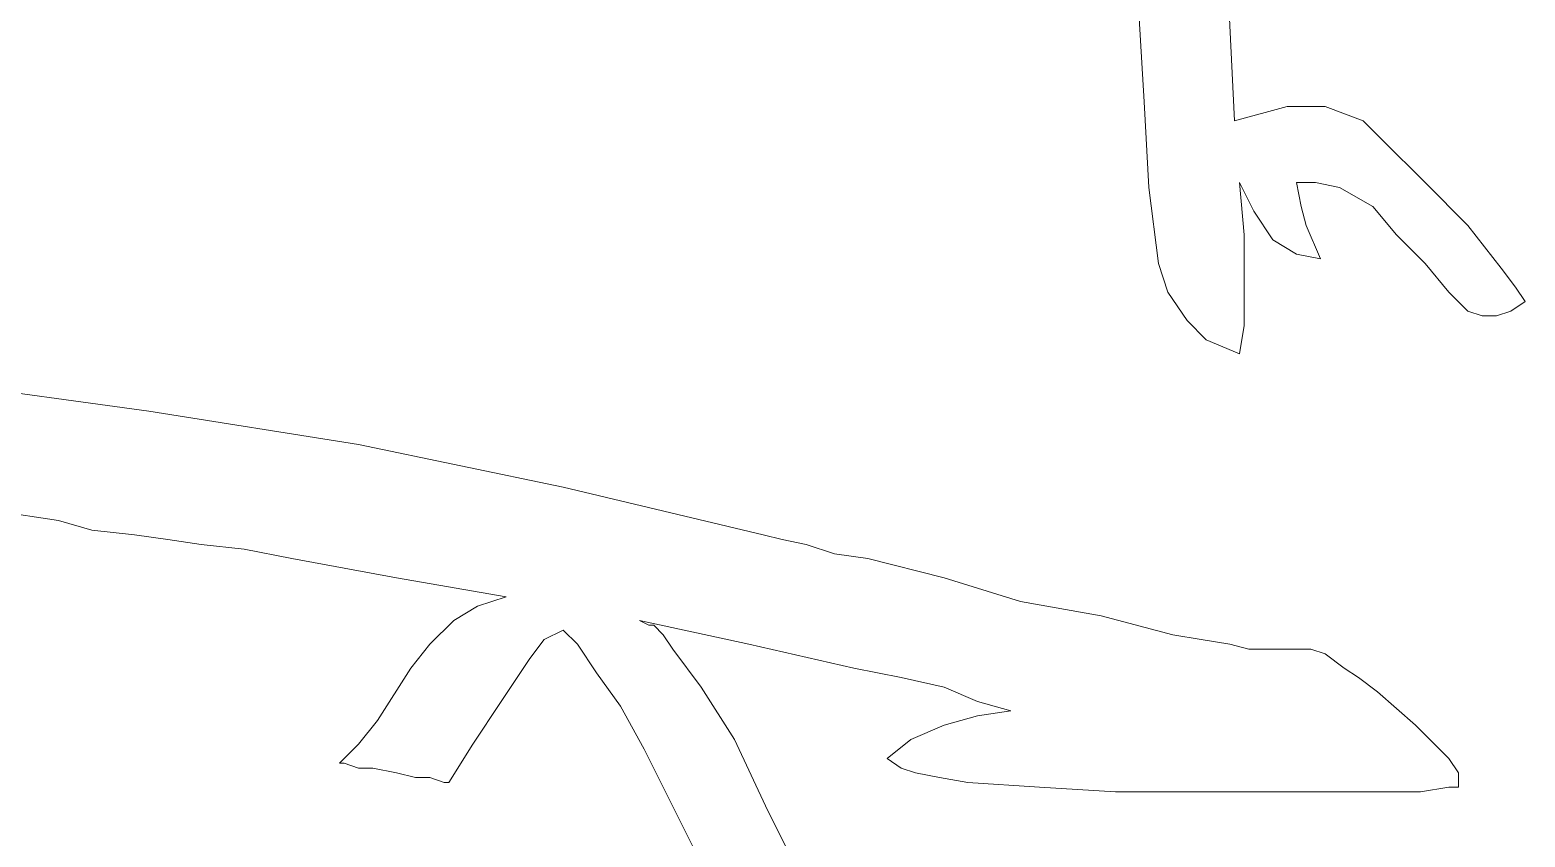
# Model space of a CAD drawing. Header units: centimetres. Extents: x -51 to 51, y -37 to 37.
# Drawn here: x -43.54 to -35.24, y 5.49 to 9.97 of the extents above; entities that cross this region are included whole.
import ezdxf

# ---------------------------------------------------------------- set-up
doc = ezdxf.new("R2010")
doc.units = ezdxf.units.CM
doc.header["$MEASUREMENT"] = 0
doc.layers.add('Layer 1', color=7, linetype='Continuous')

msp = doc.modelspace()

# ---------------------------------------------------------------- linework, layer by layer
at = {"layer": 'Layer 1', "lineweight": 9}
for points, knots in [([(-36.85213, 9.46434), (-36.85213, 9.46434), (-36.87857, 9.99307), (-36.87857, 9.99307), (-36.87857, 9.99307), (-36.87857, 9.99307), (-36.90501, 10.54823), (-36.90501, 10.54823), (-36.90501, 10.54823), (-36.90501, 10.54823), (-36.95788, 11.12984), (-36.95788, 11.12984), (-36.95788, 11.12984), (-36.95788, 11.12984), (-37.01075, 11.685), (-37.01075, 11.685), (-37.01075, 11.685), (-37.01075, 11.685), (-37.06362, 12.24017), (-37.06362, 12.24017), (-37.06362, 12.24017), (-37.06362, 12.24017), (-37.1165, 12.71603), (-37.1165, 12.71603), (-37.1165, 12.71603), (-37.1165, 12.71603), (-37.14293, 13.13901), (-37.14293, 13.13901), (-37.14293, 13.13901), (-37.14293, 13.13901), (-37.16937, 13.29763), (-37.16937, 13.29763), (-37.16937, 13.29763), (-37.16937, 13.29763), (-37.19581, 13.45625), (-37.19581, 13.45625)], [0, 0, 0, 0, 0.1, 0.1, 0.1, 0.1, 0.2, 0.2, 0.2, 0.2, 0.3, 0.3, 0.3, 0.3, 0.4, 0.4, 0.4, 0.4, 0.5, 0.5, 0.5, 0.5, 0.6, 0.6, 0.6, 0.6, 0.7, 0.7, 0.7, 0.7, 0.8, 0.8, 0.8, 0.8, 1, 1, 1, 1]), ([(-37.46017, 11.36776), (-37.46017, 11.36776), (-37.4073, 10.46892), (-37.4073, 10.46892), (-37.4073, 10.46892), (-37.4073, 10.46892), (-37.35443, 9.57008), (-37.35443, 9.57008)], [0, 0, 0, 0, 0.3333333, 0.3333333, 0.3333333, 0.3333333, 1, 1, 1, 1]), ([(-37.35443, 9.57008), (-37.35443, 9.57008), (-37.32799, 9.09423), (-37.32799, 9.09423), (-37.32799, 9.09423), (-37.32799, 9.09423), (-37.27512, 8.67124), (-37.27512, 8.67124), (-37.27512, 8.67124), (-37.27512, 8.67124), (-37.22224, 8.51262), (-37.22224, 8.51262), (-37.22224, 8.51262), (-37.22224, 8.51262), (-37.1165, 8.35401), (-37.1165, 8.35401), (-37.1165, 8.35401), (-37.1165, 8.35401), (-37.01075, 8.24826), (-37.01075, 8.24826), (-37.01075, 8.24826), (-37.01075, 8.24826), (-36.8257, 8.16895), (-36.8257, 8.16895)], [0, 0, 0, 0, 0.1428571, 0.1428571, 0.1428571, 0.1428571, 0.2857143, 0.2857143, 0.2857143, 0.2857143, 0.4285714, 0.4285714, 0.4285714, 0.4285714, 0.5714286, 0.5714286, 0.5714286, 0.5714286, 0.7142857, 0.7142857, 0.7142857, 0.7142857, 1, 1, 1, 1]), ([(-35.95329, 9.27928), (-35.95329, 9.27928), (-36.13835, 9.46434), (-36.13835, 9.46434), (-36.13835, 9.46434), (-36.13835, 9.46434), (-36.34984, 9.54365), (-36.34984, 9.54365), (-36.34984, 9.54365), (-36.34984, 9.54365), (-36.56133, 9.54365), (-36.56133, 9.54365), (-36.56133, 9.54365), (-36.56133, 9.54365), (-36.85213, 9.46434), (-36.85213, 9.46434)], [0, 0, 0, 0, 0.2, 0.2, 0.2, 0.2, 0.4, 0.4, 0.4, 0.4, 0.6, 0.6, 0.6, 0.6, 1, 1, 1, 1]), ([(-35.23951, 8.45975), (-35.23951, 8.45975), (-35.29238, 8.53906), (-35.29238, 8.53906), (-35.29238, 8.53906), (-35.29238, 8.53906), (-35.37169, 8.64481), (-35.37169, 8.64481), (-35.37169, 8.64481), (-35.37169, 8.64481), (-35.55674, 8.88274), (-35.55674, 8.88274), (-35.55674, 8.88274), (-35.55674, 8.88274), (-35.79467, 9.12066), (-35.79467, 9.12066), (-35.79467, 9.12066), (-35.79467, 9.12066), (-35.87398, 9.19997), (-35.87398, 9.19997), (-35.87398, 9.19997), (-35.87398, 9.19997), (-35.95329, 9.27928), (-35.95329, 9.27928)], [0, 0, 0, 0, 0.1428571, 0.1428571, 0.1428571, 0.1428571, 0.2857143, 0.2857143, 0.2857143, 0.2857143, 0.4285714, 0.4285714, 0.4285714, 0.4285714, 0.5714286, 0.5714286, 0.5714286, 0.5714286, 0.7142857, 0.7142857, 0.7142857, 0.7142857, 1, 1, 1, 1]), ([(-36.8257, 8.16895), (-36.8257, 8.16895), (-36.79926, 8.32757), (-36.79926, 8.32757), (-36.79926, 8.32757), (-36.79926, 8.32757), (-36.79926, 8.5655), (-36.79926, 8.5655), (-36.79926, 8.5655), (-36.79926, 8.5655), (-36.79926, 8.82986), (-36.79926, 8.82986), (-36.79926, 8.82986), (-36.79926, 8.82986), (-36.8257, 9.12066), (-36.8257, 9.12066)], [0, 0, 0, 0, 0.2, 0.2, 0.2, 0.2, 0.4, 0.4, 0.4, 0.4, 0.6, 0.6, 0.6, 0.6, 1, 1, 1, 1]), ([(-36.8257, 9.12066), (-36.8257, 9.12066), (-36.74639, 8.96204), (-36.74639, 8.96204), (-36.74639, 8.96204), (-36.74639, 8.96204), (-36.64064, 8.80343), (-36.64064, 8.80343), (-36.64064, 8.80343), (-36.64064, 8.80343), (-36.50846, 8.72412), (-36.50846, 8.72412), (-36.50846, 8.72412), (-36.50846, 8.72412), (-36.37628, 8.69768), (-36.37628, 8.69768)], [0, 0, 0, 0, 0.2, 0.2, 0.2, 0.2, 0.4, 0.4, 0.4, 0.4, 0.6, 0.6, 0.6, 0.6, 1, 1, 1, 1]), ([(-36.37628, 8.69768), (-36.37628, 8.69768), (-36.45558, 8.88274), (-36.45558, 8.88274), (-36.45558, 8.88274), (-36.45558, 8.88274), (-36.48202, 8.98848), (-36.48202, 8.98848), (-36.48202, 8.98848), (-36.48202, 8.98848), (-36.50846, 9.12066), (-36.50846, 9.12066)], [0, 0, 0, 0, 0.25, 0.25, 0.25, 0.25, 0.5, 0.5, 0.5, 0.5, 1, 1, 1, 1]), ([(-36.50846, 9.12066), (-36.50846, 9.12066), (-36.40271, 9.12066), (-36.40271, 9.12066), (-36.40271, 9.12066), (-36.40271, 9.12066), (-36.27053, 9.09423), (-36.27053, 9.09423), (-36.27053, 9.09423), (-36.27053, 9.09423), (-36.08547, 8.98848), (-36.08547, 8.98848), (-36.08547, 8.98848), (-36.08547, 8.98848), (-35.95329, 8.82986), (-35.95329, 8.82986), (-35.95329, 8.82986), (-35.95329, 8.82986), (-35.79467, 8.67124), (-35.79467, 8.67124), (-35.79467, 8.67124), (-35.79467, 8.67124), (-35.66249, 8.51262), (-35.66249, 8.51262), (-35.66249, 8.51262), (-35.66249, 8.51262), (-35.55674, 8.40688), (-35.55674, 8.40688), (-35.55674, 8.40688), (-35.55674, 8.40688), (-35.47744, 8.38044), (-35.47744, 8.38044), (-35.47744, 8.38044), (-35.47744, 8.38044), (-35.39813, 8.38044), (-35.39813, 8.38044), (-35.39813, 8.38044), (-35.39813, 8.38044), (-35.31882, 8.40688), (-35.31882, 8.40688), (-35.31882, 8.40688), (-35.31882, 8.40688), (-35.23951, 8.45975), (-35.23951, 8.45975)], [0, 0, 0, 0, 0.0833333, 0.0833333, 0.0833333, 0.0833333, 0.1666667, 0.1666667, 0.1666667, 0.1666667, 0.25, 0.25, 0.25, 0.25, 0.3333333, 0.3333333, 0.3333333, 0.3333333, 0.4166667, 0.4166667, 0.4166667, 0.4166667, 0.5, 0.5, 0.5, 0.5, 0.5833333, 0.5833333, 0.5833333, 0.5833333, 0.6666667, 0.6666667, 0.6666667, 0.6666667, 0.75, 0.75, 0.75, 0.75, 0.8333333, 0.8333333, 0.8333333, 0.8333333, 1, 1, 1, 1]), ([(-39.46934, 7.16436), (-39.46934, 7.16436), (-40.57968, 7.42873), (-40.57968, 7.42873), (-40.57968, 7.42873), (-40.57968, 7.42873), (-41.71644, 7.66666), (-41.71644, 7.66666), (-41.71644, 7.66666), (-41.71644, 7.66666), (-42.87965, 7.85171), (-42.87965, 7.85171), (-42.87965, 7.85171), (-42.87965, 7.85171), (-44.04286, 8.01033), (-44.04286, 8.01033)], [0, 0, 0, 0, 0.2, 0.2, 0.2, 0.2, 0.4, 0.4, 0.4, 0.4, 0.6, 0.6, 0.6, 0.6, 1, 1, 1, 1]), ([(-42.95896, 7.16436), (-42.95896, 7.16436), (-43.19689, 7.1908), (-43.19689, 7.1908), (-43.19689, 7.1908), (-43.19689, 7.1908), (-43.38194, 7.24367), (-43.38194, 7.24367), (-43.38194, 7.24367), (-43.38194, 7.24367), (-43.72562, 7.29655), (-43.72562, 7.29655), (-43.72562, 7.29655), (-43.72562, 7.29655), (-43.98998, 7.32298), (-43.98998, 7.32298), (-43.98998, 7.32298), (-43.98998, 7.32298), (-44.20147, 7.29655), (-44.20147, 7.29655), (-44.20147, 7.29655), (-44.20147, 7.29655), (-44.41297, 7.24367), (-44.41297, 7.24367), (-44.41297, 7.24367), (-44.41297, 7.24367), (-44.59802, 7.13793), (-44.59802, 7.13793), (-44.59802, 7.13793), (-44.59802, 7.13793), (-44.83595, 6.97931), (-44.83595, 6.97931), (-44.83595, 6.97931), (-44.83595, 6.97931), (-45.15319, 6.74138), (-45.15319, 6.74138)], [0, 0, 0, 0, 0.1, 0.1, 0.1, 0.1, 0.2, 0.2, 0.2, 0.2, 0.3, 0.3, 0.3, 0.3, 0.4, 0.4, 0.4, 0.4, 0.5, 0.5, 0.5, 0.5, 0.6, 0.6, 0.6, 0.6, 0.7, 0.7, 0.7, 0.7, 0.8, 0.8, 0.8, 0.8, 1, 1, 1, 1]), ([(-40.89691, 6.82069), (-40.89691, 6.82069), (-41.50495, 6.92644), (-41.50495, 6.92644), (-41.50495, 6.92644), (-41.50495, 6.92644), (-42.08656, 7.03218), (-42.08656, 7.03218), (-42.08656, 7.03218), (-42.08656, 7.03218), (-42.35092, 7.08505), (-42.35092, 7.08505), (-42.35092, 7.08505), (-42.35092, 7.08505), (-42.58885, 7.11149), (-42.58885, 7.11149), (-42.58885, 7.11149), (-42.58885, 7.11149), (-42.7739, 7.13793), (-42.7739, 7.13793), (-42.7739, 7.13793), (-42.7739, 7.13793), (-42.95896, 7.16436), (-42.95896, 7.16436)], [0, 0, 0, 0, 0.1428571, 0.1428571, 0.1428571, 0.1428571, 0.2857143, 0.2857143, 0.2857143, 0.2857143, 0.4285714, 0.4285714, 0.4285714, 0.4285714, 0.5714286, 0.5714286, 0.5714286, 0.5714286, 0.7142857, 0.7142857, 0.7142857, 0.7142857, 1, 1, 1, 1]), ([(-36.69351, 6.52989), (-36.69351, 6.52989), (-36.77282, 6.52989), (-36.77282, 6.52989), (-36.77282, 6.52989), (-36.77282, 6.52989), (-36.87857, 6.55632), (-36.87857, 6.55632), (-36.87857, 6.55632), (-36.87857, 6.55632), (-37.03719, 6.58276), (-37.03719, 6.58276), (-37.03719, 6.58276), (-37.03719, 6.58276), (-37.19581, 6.6092), (-37.19581, 6.6092), (-37.19581, 6.6092), (-37.19581, 6.6092), (-37.59235, 6.71494), (-37.59235, 6.71494), (-37.59235, 6.71494), (-37.59235, 6.71494), (-38.04177, 6.79425), (-38.04177, 6.79425), (-38.04177, 6.79425), (-38.04177, 6.79425), (-38.46476, 6.92644), (-38.46476, 6.92644), (-38.46476, 6.92644), (-38.46476, 6.92644), (-38.88774, 7.03218), (-38.88774, 7.03218), (-38.88774, 7.03218), (-38.88774, 7.03218), (-39.0728, 7.05862), (-39.0728, 7.05862), (-39.0728, 7.05862), (-39.0728, 7.05862), (-39.23142, 7.11149), (-39.23142, 7.11149), (-39.23142, 7.11149), (-39.23142, 7.11149), (-39.3636, 7.13793), (-39.3636, 7.13793), (-39.3636, 7.13793), (-39.3636, 7.13793), (-39.46934, 7.16436), (-39.46934, 7.16436)], [0, 0, 0, 0, 0.0769231, 0.0769231, 0.0769231, 0.0769231, 0.1538462, 0.1538462, 0.1538462, 0.1538462, 0.2307692, 0.2307692, 0.2307692, 0.2307692, 0.3076923, 0.3076923, 0.3076923, 0.3076923, 0.3846154, 0.3846154, 0.3846154, 0.3846154, 0.4615385, 0.4615385, 0.4615385, 0.4615385, 0.5384615, 0.5384615, 0.5384615, 0.5384615, 0.6153846, 0.6153846, 0.6153846, 0.6153846, 0.6923077, 0.6923077, 0.6923077, 0.6923077, 0.7692308, 0.7692308, 0.7692308, 0.7692308, 0.8461538, 0.8461538, 0.8461538, 0.8461538, 1, 1, 1, 1]), ([(-41.82219, 5.89541), (-41.82219, 5.89541), (-41.71644, 6.00116), (-41.71644, 6.00116), (-41.71644, 6.00116), (-41.71644, 6.00116), (-41.6107, 6.13334), (-41.6107, 6.13334), (-41.6107, 6.13334), (-41.6107, 6.13334), (-41.42564, 6.42414), (-41.42564, 6.42414), (-41.42564, 6.42414), (-41.42564, 6.42414), (-41.3199, 6.55632), (-41.3199, 6.55632), (-41.3199, 6.55632), (-41.3199, 6.55632), (-41.18772, 6.68851), (-41.18772, 6.68851), (-41.18772, 6.68851), (-41.18772, 6.68851), (-41.05553, 6.76782), (-41.05553, 6.76782), (-41.05553, 6.76782), (-41.05553, 6.76782), (-40.89691, 6.82069), (-40.89691, 6.82069)], [0, 0, 0, 0, 0.125, 0.125, 0.125, 0.125, 0.25, 0.25, 0.25, 0.25, 0.375, 0.375, 0.375, 0.375, 0.5, 0.5, 0.5, 0.5, 0.625, 0.625, 0.625, 0.625, 0.75, 0.75, 0.75, 0.75, 1, 1, 1, 1]), ([(-40.07738, 6.66207), (-40.07738, 6.66207), (-40.10382, 6.66207), (-40.10382, 6.66207), (-40.10382, 6.66207), (-40.10382, 6.66207), (-40.15669, 6.68851), (-40.15669, 6.68851)], [0, 0, 0, 0, 0.3333333, 0.3333333, 0.3333333, 0.3333333, 1, 1, 1, 1]), ([(-40.15669, 6.68851), (-40.15669, 6.68851), (-39.54865, 6.55632), (-39.54865, 6.55632), (-39.54865, 6.55632), (-39.54865, 6.55632), (-38.96705, 6.42414), (-38.96705, 6.42414), (-38.96705, 6.42414), (-38.96705, 6.42414), (-38.70269, 6.37127), (-38.70269, 6.37127), (-38.70269, 6.37127), (-38.70269, 6.37127), (-38.46476, 6.3184), (-38.46476, 6.3184), (-38.46476, 6.3184), (-38.46476, 6.3184), (-38.2797, 6.23909), (-38.2797, 6.23909), (-38.2797, 6.23909), (-38.2797, 6.23909), (-38.09465, 6.18621), (-38.09465, 6.18621)], [0, 0, 0, 0, 0.1428571, 0.1428571, 0.1428571, 0.1428571, 0.2857143, 0.2857143, 0.2857143, 0.2857143, 0.4285714, 0.4285714, 0.4285714, 0.4285714, 0.5714286, 0.5714286, 0.5714286, 0.5714286, 0.7142857, 0.7142857, 0.7142857, 0.7142857, 1, 1, 1, 1]), ([(-38.51763, 3.62188), (-38.51763, 3.62188), (-38.75556, 4.17704), (-38.75556, 4.17704), (-38.75556, 4.17704), (-38.75556, 4.17704), (-38.99349, 4.70577), (-38.99349, 4.70577), (-38.99349, 4.70577), (-38.99349, 4.70577), (-39.23142, 5.20806), (-39.23142, 5.20806), (-39.23142, 5.20806), (-39.23142, 5.20806), (-39.44291, 5.63105), (-39.44291, 5.63105), (-39.44291, 5.63105), (-39.44291, 5.63105), (-39.62796, 6.0276), (-39.62796, 6.0276), (-39.62796, 6.0276), (-39.62796, 6.0276), (-39.81302, 6.3184), (-39.81302, 6.3184), (-39.81302, 6.3184), (-39.81302, 6.3184), (-39.97164, 6.52989), (-39.97164, 6.52989), (-39.97164, 6.52989), (-39.97164, 6.52989), (-40.02451, 6.6092), (-40.02451, 6.6092), (-40.02451, 6.6092), (-40.02451, 6.6092), (-40.07738, 6.66207), (-40.07738, 6.66207)], [0, 0, 0, 0, 0.1, 0.1, 0.1, 0.1, 0.2, 0.2, 0.2, 0.2, 0.3, 0.3, 0.3, 0.3, 0.4, 0.4, 0.4, 0.4, 0.5, 0.5, 0.5, 0.5, 0.6, 0.6, 0.6, 0.6, 0.7, 0.7, 0.7, 0.7, 0.8, 0.8, 0.8, 0.8, 1, 1, 1, 1]), ([(-40.57968, 6.63563), (-40.57968, 6.63563), (-40.68542, 6.58276), (-40.68542, 6.58276), (-40.68542, 6.58276), (-40.68542, 6.58276), (-40.76473, 6.47702), (-40.76473, 6.47702), (-40.76473, 6.47702), (-40.76473, 6.47702), (-40.92335, 6.23909), (-40.92335, 6.23909), (-40.92335, 6.23909), (-40.92335, 6.23909), (-41.08197, 6.00116), (-41.08197, 6.00116), (-41.08197, 6.00116), (-41.08197, 6.00116), (-41.21415, 5.78967), (-41.21415, 5.78967)], [0, 0, 0, 0, 0.1666667, 0.1666667, 0.1666667, 0.1666667, 0.3333333, 0.3333333, 0.3333333, 0.3333333, 0.5, 0.5, 0.5, 0.5, 0.6666667, 0.6666667, 0.6666667, 0.6666667, 1, 1, 1, 1]), ([(-38.12108, 1.53339), (-38.12108, 1.53339), (-38.43832, 2.27361), (-38.43832, 2.27361), (-38.43832, 2.27361), (-38.43832, 2.27361), (-38.782, 3.09315), (-38.782, 3.09315), (-38.782, 3.09315), (-38.782, 3.09315), (-39.12567, 3.91268), (-39.12567, 3.91268), (-39.12567, 3.91268), (-39.12567, 3.91268), (-39.49578, 4.67933), (-39.49578, 4.67933), (-39.49578, 4.67933), (-39.49578, 4.67933), (-39.6544, 5.04945), (-39.6544, 5.04945), (-39.6544, 5.04945), (-39.6544, 5.04945), (-39.83945, 5.39312), (-39.83945, 5.39312), (-39.83945, 5.39312), (-39.83945, 5.39312), (-39.99807, 5.71036), (-39.99807, 5.71036), (-39.99807, 5.71036), (-39.99807, 5.71036), (-40.13026, 5.97472), (-40.13026, 5.97472), (-40.13026, 5.97472), (-40.13026, 5.97472), (-40.26244, 6.21265), (-40.26244, 6.21265), (-40.26244, 6.21265), (-40.26244, 6.21265), (-40.39462, 6.39771), (-40.39462, 6.39771), (-40.39462, 6.39771), (-40.39462, 6.39771), (-40.50037, 6.55632), (-40.50037, 6.55632), (-40.50037, 6.55632), (-40.50037, 6.55632), (-40.57968, 6.63563), (-40.57968, 6.63563)], [0, 0, 0, 0, 0.0769231, 0.0769231, 0.0769231, 0.0769231, 0.1538462, 0.1538462, 0.1538462, 0.1538462, 0.2307692, 0.2307692, 0.2307692, 0.2307692, 0.3076923, 0.3076923, 0.3076923, 0.3076923, 0.3846154, 0.3846154, 0.3846154, 0.3846154, 0.4615385, 0.4615385, 0.4615385, 0.4615385, 0.5384615, 0.5384615, 0.5384615, 0.5384615, 0.6153846, 0.6153846, 0.6153846, 0.6153846, 0.6923077, 0.6923077, 0.6923077, 0.6923077, 0.7692308, 0.7692308, 0.7692308, 0.7692308, 0.8461538, 0.8461538, 0.8461538, 0.8461538, 1, 1, 1, 1]), ([(-36.24409, 6.42414), (-36.24409, 6.42414), (-36.34984, 6.50345), (-36.34984, 6.50345), (-36.34984, 6.50345), (-36.34984, 6.50345), (-36.42915, 6.52989), (-36.42915, 6.52989), (-36.42915, 6.52989), (-36.42915, 6.52989), (-36.53489, 6.52989), (-36.53489, 6.52989), (-36.53489, 6.52989), (-36.53489, 6.52989), (-36.58777, 6.52989), (-36.58777, 6.52989), (-36.58777, 6.52989), (-36.58777, 6.52989), (-36.69351, 6.52989), (-36.69351, 6.52989)], [0, 0, 0, 0, 0.1666667, 0.1666667, 0.1666667, 0.1666667, 0.3333333, 0.3333333, 0.3333333, 0.3333333, 0.5, 0.5, 0.5, 0.5, 0.6666667, 0.6666667, 0.6666667, 0.6666667, 1, 1, 1, 1]), ([(-35.60962, 5.76323), (-35.60962, 5.76323), (-35.60962, 5.84254), (-35.60962, 5.84254), (-35.60962, 5.84254), (-35.60962, 5.84254), (-35.66249, 5.92185), (-35.66249, 5.92185), (-35.66249, 5.92185), (-35.66249, 5.92185), (-35.7418, 6.00116), (-35.7418, 6.00116), (-35.7418, 6.00116), (-35.7418, 6.00116), (-35.84755, 6.1069), (-35.84755, 6.1069), (-35.84755, 6.1069), (-35.84755, 6.1069), (-36.05904, 6.29196), (-36.05904, 6.29196), (-36.05904, 6.29196), (-36.05904, 6.29196), (-36.16478, 6.37127), (-36.16478, 6.37127), (-36.16478, 6.37127), (-36.16478, 6.37127), (-36.24409, 6.42414), (-36.24409, 6.42414)], [0, 0, 0, 0, 0.125, 0.125, 0.125, 0.125, 0.25, 0.25, 0.25, 0.25, 0.375, 0.375, 0.375, 0.375, 0.5, 0.5, 0.5, 0.5, 0.625, 0.625, 0.625, 0.625, 0.75, 0.75, 0.75, 0.75, 1, 1, 1, 1]), ([(-38.09465, 6.18621), (-38.09465, 6.18621), (-38.2797, 6.15978), (-38.2797, 6.15978), (-38.2797, 6.15978), (-38.2797, 6.15978), (-38.46476, 6.1069), (-38.46476, 6.1069), (-38.46476, 6.1069), (-38.46476, 6.1069), (-38.64981, 6.0276), (-38.64981, 6.0276), (-38.64981, 6.0276), (-38.64981, 6.0276), (-38.782, 5.92185), (-38.782, 5.92185)], [0, 0, 0, 0, 0.2, 0.2, 0.2, 0.2, 0.4, 0.4, 0.4, 0.4, 0.6, 0.6, 0.6, 0.6, 1, 1, 1, 1]), ([(-41.21415, 5.78967), (-41.21415, 5.78967), (-41.24059, 5.78967), (-41.24059, 5.78967), (-41.24059, 5.78967), (-41.24059, 5.78967), (-41.3199, 5.8161), (-41.3199, 5.8161), (-41.3199, 5.8161), (-41.3199, 5.8161), (-41.39921, 5.8161), (-41.39921, 5.8161), (-41.39921, 5.8161), (-41.39921, 5.8161), (-41.50495, 5.84254), (-41.50495, 5.84254), (-41.50495, 5.84254), (-41.50495, 5.84254), (-41.63714, 5.86898), (-41.63714, 5.86898), (-41.63714, 5.86898), (-41.63714, 5.86898), (-41.71644, 5.86898), (-41.71644, 5.86898), (-41.71644, 5.86898), (-41.71644, 5.86898), (-41.79575, 5.89541), (-41.79575, 5.89541), (-41.79575, 5.89541), (-41.79575, 5.89541), (-41.82219, 5.89541), (-41.82219, 5.89541)], [0, 0, 0, 0, 0.1111111, 0.1111111, 0.1111111, 0.1111111, 0.2222222, 0.2222222, 0.2222222, 0.2222222, 0.3333333, 0.3333333, 0.3333333, 0.3333333, 0.4444444, 0.4444444, 0.4444444, 0.4444444, 0.5555556, 0.5555556, 0.5555556, 0.5555556, 0.6666667, 0.6666667, 0.6666667, 0.6666667, 0.7777778, 0.7777778, 0.7777778, 0.7777778, 1, 1, 1, 1]), ([(-38.782, 5.92185), (-38.782, 5.92185), (-38.70269, 5.86898), (-38.70269, 5.86898), (-38.70269, 5.86898), (-38.70269, 5.86898), (-38.62338, 5.84254), (-38.62338, 5.84254), (-38.62338, 5.84254), (-38.62338, 5.84254), (-38.49119, 5.8161), (-38.49119, 5.8161), (-38.49119, 5.8161), (-38.49119, 5.8161), (-38.33258, 5.78967), (-38.33258, 5.78967), (-38.33258, 5.78967), (-38.33258, 5.78967), (-37.93603, 5.76323), (-37.93603, 5.76323), (-37.93603, 5.76323), (-37.93603, 5.76323), (-37.51304, 5.73679), (-37.51304, 5.73679), (-37.51304, 5.73679), (-37.51304, 5.73679), (-37.09006, 5.73679), (-37.09006, 5.73679), (-37.09006, 5.73679), (-37.09006, 5.73679), (-36.66708, 5.73679), (-36.66708, 5.73679), (-36.66708, 5.73679), (-36.66708, 5.73679), (-36.29697, 5.73679), (-36.29697, 5.73679), (-36.29697, 5.73679), (-36.29697, 5.73679), (-36.16478, 5.73679), (-36.16478, 5.73679), (-36.16478, 5.73679), (-36.16478, 5.73679), (-36.0326, 5.73679), (-36.0326, 5.73679)], [0, 0, 0, 0, 0.0833333, 0.0833333, 0.0833333, 0.0833333, 0.1666667, 0.1666667, 0.1666667, 0.1666667, 0.25, 0.25, 0.25, 0.25, 0.3333333, 0.3333333, 0.3333333, 0.3333333, 0.4166667, 0.4166667, 0.4166667, 0.4166667, 0.5, 0.5, 0.5, 0.5, 0.5833333, 0.5833333, 0.5833333, 0.5833333, 0.6666667, 0.6666667, 0.6666667, 0.6666667, 0.75, 0.75, 0.75, 0.75, 0.8333333, 0.8333333, 0.8333333, 0.8333333, 1, 1, 1, 1]), ([(-36.0326, 5.73679), (-36.0326, 5.73679), (-36.00616, 5.73679), (-36.00616, 5.73679), (-36.00616, 5.73679), (-36.00616, 5.73679), (-35.95329, 5.73679), (-35.95329, 5.73679), (-35.95329, 5.73679), (-35.95329, 5.73679), (-35.82111, 5.73679), (-35.82111, 5.73679), (-35.82111, 5.73679), (-35.82111, 5.73679), (-35.66249, 5.76323), (-35.66249, 5.76323), (-35.66249, 5.76323), (-35.66249, 5.76323), (-35.63605, 5.76323), (-35.63605, 5.76323), (-35.63605, 5.76323), (-35.63605, 5.76323), (-35.60962, 5.76323), (-35.60962, 5.76323)], [0, 0, 0, 0, 0.1428571, 0.1428571, 0.1428571, 0.1428571, 0.2857143, 0.2857143, 0.2857143, 0.2857143, 0.4285714, 0.4285714, 0.4285714, 0.4285714, 0.5714286, 0.5714286, 0.5714286, 0.5714286, 0.7142857, 0.7142857, 0.7142857, 0.7142857, 1, 1, 1, 1])]:
    msp.add_open_spline(points, degree=3, knots=knots, dxfattribs=at)

doc.saveas('drawing.dxf')
